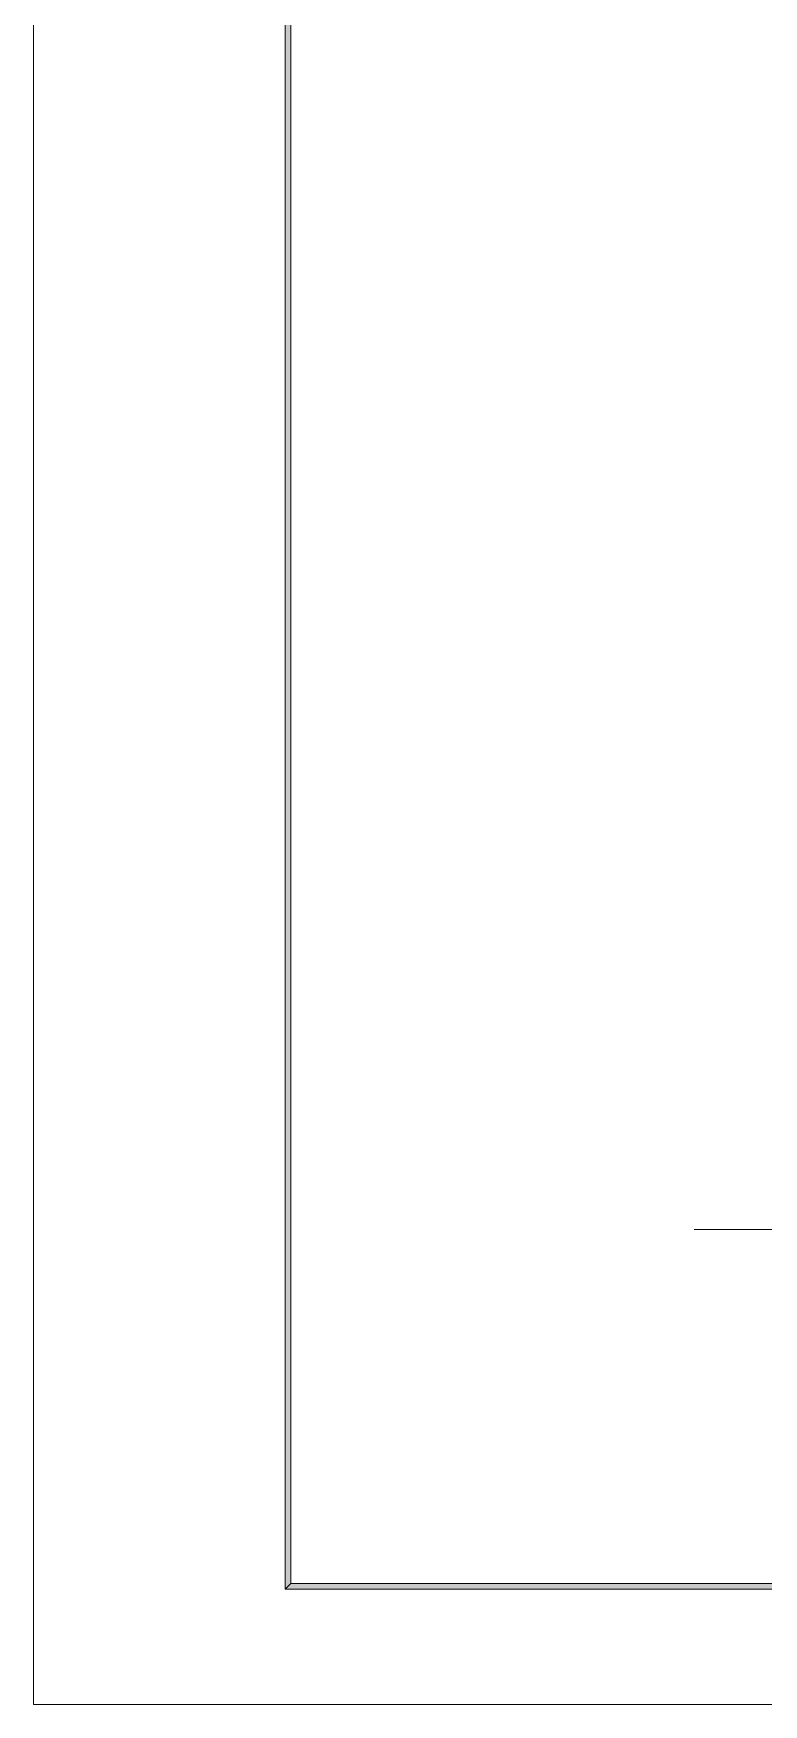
# Model space of a CAD drawing. Header units: millimetres. Extents: x 0 to 414, y 0 to 292.
# Drawn here: x 0 to 60.9, y 0 to 139.3 of the extents above; entities that cross this region are included whole.
import ezdxf

# ---------------------------------------------------------------- set-up
doc = ezdxf.new("R2010")
doc.units = ezdxf.units.MM

msp = doc.modelspace()

# ---------------------------------------------------------------- hatches: boundary and pattern name
h = msp.add_hatch(color=0)
h.dxf.hatch_style = 2
h.paths.add_polyline_path([(20.976167, 282.857222), (21.448889, 282.380972), (21.448889, 10.085917), (20.976167, 9.609667)])
h = msp.add_hatch(color=0)
h.dxf.hatch_style = 2
h.paths.add_polyline_path([(20.976167, 9.609667), (21.448889, 10.085917), (403.997583, 10.085917), (404.473833, 9.609667)])

# ---------------------------------------------------------------- linework, layer by layer
at = {"color": 0, "lineweight": 0}
for points in [[(0, 0), (0, 292.466889), (414.0835, 292.466889), (414.0835, 0)], [(20.976167, 282.857222), (21.448889, 282.380972), (21.448889, 10.085917), (20.976167, 9.609667)], [(20.976167, 9.609667), (21.448889, 10.085917), (403.997583, 10.085917), (404.473833, 9.609667)]]:
    msp.add_lwpolyline(points, close=True, dxfattribs=at)
msp.add_lwpolyline([(55.08625, 39.613417), (119.683389, 39.613417)], dxfattribs=at)

doc.saveas('drawing.dxf')
